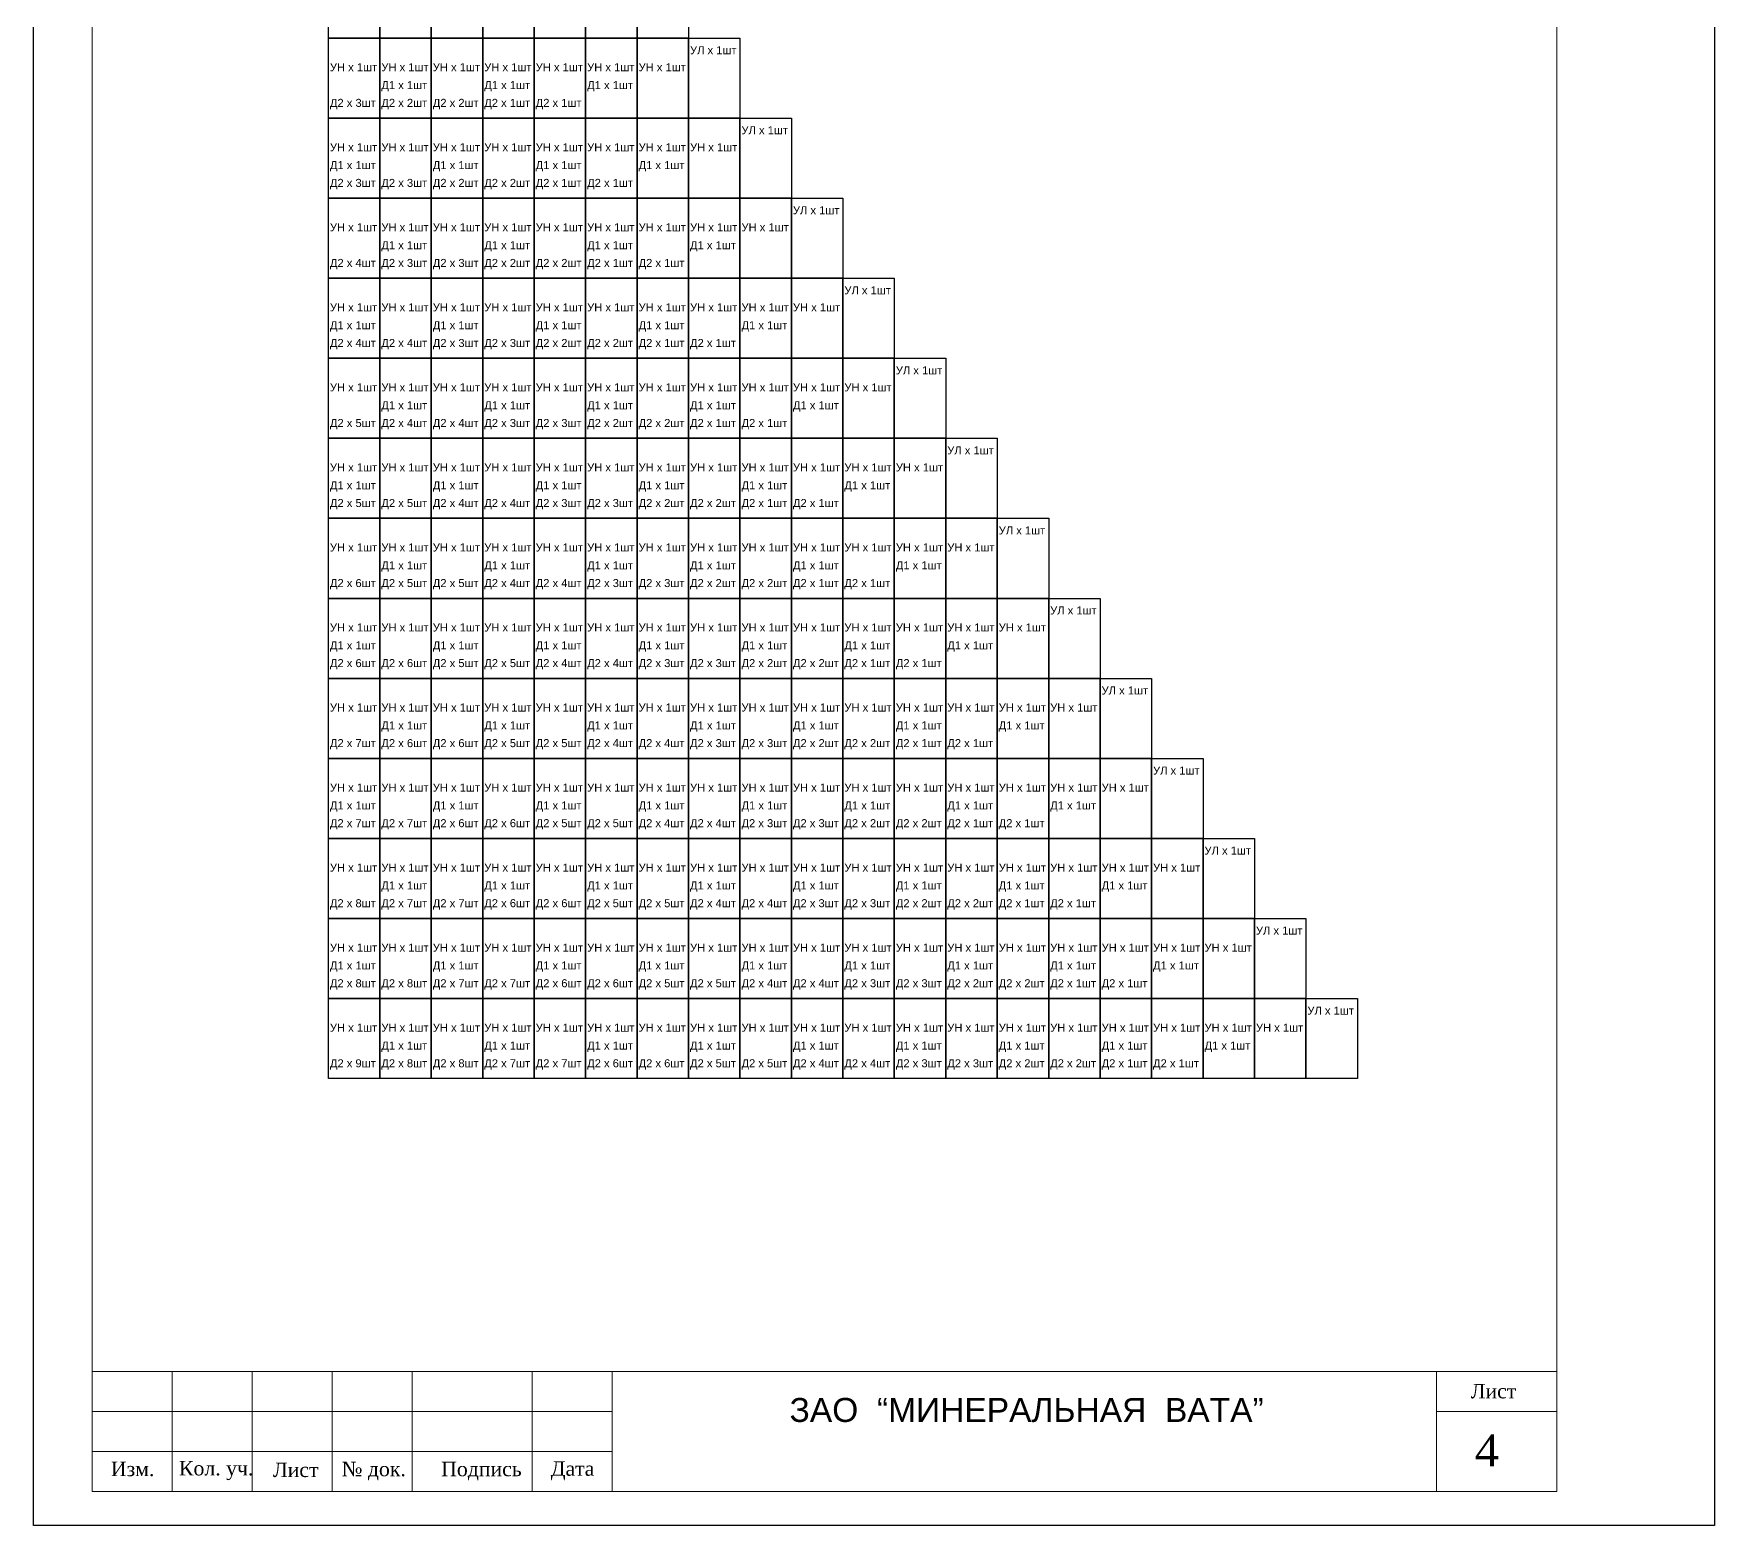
# Model space of a CAD drawing. Header units: inches. Extents: x 0 to 155541, y 1154 to 30754.
# Drawn here: x 78079 to 99079, y 1154 to 19793 of the extents above; entities that cross this region are included whole.
import ezdxf

# ---------------------------------------------------------------- set-up
doc = ezdxf.new("R2010")
doc.units = ezdxf.units.IN
doc.header["$MEASUREMENT"] = 0
doc.layers.add('Основные линии', color=7, linetype='Continuous', lineweight=30)
doc.layers.add('Штампы', color=7, linetype='Continuous', lineweight=15)
doc.styles.add('надписи', font='TIMES.TTF')
doc.styles.add('Штамп', font='ARIAL.TTF', dxfattribs={"height": 2.5})

msp = doc.modelspace()

# ---------------------------------------------------------------- linework, layer by layer
at = {"color": 0}
for p, q in [((78078.618, 1154.239), (78078.618, 30754.239)), ((99078.618, 30754.239), (99078.618, 1154.239)), ((99078.618, 1154.239), (78078.618, 1154.239)), ((99078.618, 1154.239), (78078.618, 1154.239))]:
    msp.add_line(p, q, dxfattribs=at)
for points in [[(81761.919, 20737.221), (82404.712, 20737.221), (82404.712, 19737.221), (81761.919, 19737.221)], [(82404.712, 20737.221), (83047.506, 20737.221), (83047.506, 19737.221), (82404.712, 19737.221)], [(83047.506, 20737.221), (83690.299, 20737.221), (83690.299, 19737.221), (83047.506, 19737.221)], [(83690.299, 20737.221), (84333.092, 20737.221), (84333.092, 19737.221), (83690.299, 19737.221)], [(84333.092, 20737.221), (84975.886, 20737.221), (84975.886, 19737.221), (84333.092, 19737.221)], [(84975.886, 20737.221), (85618.679, 20737.221), (85618.679, 19737.221), (84975.886, 19737.221)], [(85618.679, 20737.221), (86261.472, 20737.221), (86261.472, 19737.221), (85618.679, 19737.221)], [(81761.919, 19737.221), (82404.712, 19737.221), (82404.712, 18737.221), (81761.919, 18737.221)], [(82404.712, 19737.221), (83047.506, 19737.221), (83047.506, 18737.221), (82404.712, 18737.221)], [(83047.506, 19737.221), (83690.299, 19737.221), (83690.299, 18737.221), (83047.506, 18737.221)], [(83690.299, 19737.221), (84333.092, 19737.221), (84333.092, 18737.221), (83690.299, 18737.221)], [(84333.092, 19737.221), (84975.886, 19737.221), (84975.886, 18737.221), (84333.092, 18737.221)], [(84975.886, 19737.221), (85618.679, 19737.221), (85618.679, 18737.221), (84975.886, 18737.221)], [(85618.679, 19737.221), (86261.472, 19737.221), (86261.472, 18737.221), (85618.679, 18737.221)], [(86261.472, 19737.221), (86904.266, 19737.221), (86904.266, 18737.221), (86261.472, 18737.221)], [(81761.919, 18737.221), (82404.712, 18737.221), (82404.712, 17737.221), (81761.919, 17737.221)], [(82404.712, 18737.221), (83047.506, 18737.221), (83047.506, 17737.221), (82404.712, 17737.221)], [(83047.506, 18737.221), (83690.299, 18737.221), (83690.299, 17737.221), (83047.506, 17737.221)], [(83690.299, 18737.221), (84333.092, 18737.221), (84333.092, 17737.221), (83690.299, 17737.221)], [(84333.092, 18737.221), (84975.886, 18737.221), (84975.886, 17737.221), (84333.092, 17737.221)], [(84975.886, 18737.221), (85618.679, 18737.221), (85618.679, 17737.221), (84975.886, 17737.221)], [(85618.679, 18737.221), (86261.472, 18737.221), (86261.472, 17737.221), (85618.679, 17737.221)], [(86261.472, 18737.221), (86904.266, 18737.221), (86904.266, 17737.221), (86261.472, 17737.221)], [(86904.266, 18737.221), (87547.059, 18737.221), (87547.059, 17737.221), (86904.266, 17737.221)], [(81761.919, 17737.221), (82404.712, 17737.221), (82404.712, 16737.221), (81761.919, 16737.221)], [(82404.712, 17737.221), (83047.506, 17737.221), (83047.506, 16737.221), (82404.712, 16737.221)], [(83047.506, 17737.221), (83690.299, 17737.221), (83690.299, 16737.221), (83047.506, 16737.221)], [(83690.299, 17737.221), (84333.092, 17737.221), (84333.092, 16737.221), (83690.299, 16737.221)], [(84333.092, 17737.221), (84975.886, 17737.221), (84975.886, 16737.221), (84333.092, 16737.221)], [(84975.886, 17737.221), (85618.679, 17737.221), (85618.679, 16737.221), (84975.886, 16737.221)], [(85618.679, 17737.221), (86261.472, 17737.221), (86261.472, 16737.221), (85618.679, 16737.221)], [(86261.472, 17737.221), (86904.266, 17737.221), (86904.266, 16737.221), (86261.472, 16737.221)], [(86904.266, 17737.221), (87547.059, 17737.221), (87547.059, 16737.221), (86904.266, 16737.221)], [(87547.059, 17737.221), (88189.852, 17737.221), (88189.852, 16737.221), (87547.059, 16737.221)], [(81761.919, 16737.221), (82404.712, 16737.221), (82404.712, 15737.221), (81761.919, 15737.221)], [(82404.712, 16737.221), (83047.506, 16737.221), (83047.506, 15737.221), (82404.712, 15737.221)], [(83047.506, 16737.221), (83690.299, 16737.221), (83690.299, 15737.221), (83047.506, 15737.221)], [(83690.299, 16737.221), (84333.092, 16737.221), (84333.092, 15737.221), (83690.299, 15737.221)], [(84333.092, 16737.221), (84975.886, 16737.221), (84975.886, 15737.221), (84333.092, 15737.221)], [(84975.886, 16737.221), (85618.679, 16737.221), (85618.679, 15737.221), (84975.886, 15737.221)], [(85618.679, 16737.221), (86261.472, 16737.221), (86261.472, 15737.221), (85618.679, 15737.221)], [(86261.472, 16737.221), (86904.266, 16737.221), (86904.266, 15737.221), (86261.472, 15737.221)], [(86904.266, 16737.221), (87547.059, 16737.221), (87547.059, 15737.221), (86904.266, 15737.221)], [(87547.059, 16737.221), (88189.852, 16737.221), (88189.852, 15737.221), (87547.059, 15737.221)], [(88189.852, 16737.221), (88832.646, 16737.221), (88832.646, 15737.221), (88189.852, 15737.221)], [(81761.919, 15737.221), (82404.712, 15737.221), (82404.712, 14737.221), (81761.919, 14737.221)], [(82404.712, 15737.221), (83047.506, 15737.221), (83047.506, 14737.221), (82404.712, 14737.221)], [(83047.506, 15737.221), (83690.299, 15737.221), (83690.299, 14737.221), (83047.506, 14737.221)], [(83690.299, 15737.221), (84333.092, 15737.221), (84333.092, 14737.221), (83690.299, 14737.221)], [(84333.092, 15737.221), (84975.886, 15737.221), (84975.886, 14737.221), (84333.092, 14737.221)], [(84975.886, 15737.221), (85618.679, 15737.221), (85618.679, 14737.221), (84975.886, 14737.221)], [(85618.679, 15737.221), (86261.472, 15737.221), (86261.472, 14737.221), (85618.679, 14737.221)], [(86261.472, 15737.221), (86904.266, 15737.221), (86904.266, 14737.221), (86261.472, 14737.221)], [(86904.266, 15737.221), (87547.059, 15737.221), (87547.059, 14737.221), (86904.266, 14737.221)], [(87547.059, 15737.221), (88189.852, 15737.221), (88189.852, 14737.221), (87547.059, 14737.221)], [(88189.852, 15737.221), (88832.646, 15737.221), (88832.646, 14737.221), (88189.852, 14737.221)], [(88832.646, 15737.221), (89475.439, 15737.221), (89475.439, 14737.221), (88832.646, 14737.221)], [(81761.919, 14737.221), (82404.712, 14737.221), (82404.712, 13737.221), (81761.919, 13737.221)], [(82404.712, 14737.221), (83047.506, 14737.221), (83047.506, 13737.221), (82404.712, 13737.221)], [(83047.506, 14737.221), (83690.299, 14737.221), (83690.299, 13737.221), (83047.506, 13737.221)], [(83690.299, 14737.221), (84333.092, 14737.221), (84333.092, 13737.221), (83690.299, 13737.221)], [(84333.092, 14737.221), (84975.886, 14737.221), (84975.886, 13737.221), (84333.092, 13737.221)], [(84975.886, 14737.221), (85618.679, 14737.221), (85618.679, 13737.221), (84975.886, 13737.221)], [(85618.679, 14737.221), (86261.472, 14737.221), (86261.472, 13737.221), (85618.679, 13737.221)], [(86261.472, 14737.221), (86904.266, 14737.221), (86904.266, 13737.221), (86261.472, 13737.221)], [(86904.266, 14737.221), (87547.059, 14737.221), (87547.059, 13737.221), (86904.266, 13737.221)], [(87547.059, 14737.221), (88189.852, 14737.221), (88189.852, 13737.221), (87547.059, 13737.221)], [(88189.852, 14737.221), (88832.646, 14737.221), (88832.646, 13737.221), (88189.852, 13737.221)], [(88832.646, 14737.221), (89475.439, 14737.221), (89475.439, 13737.221), (88832.646, 13737.221)], [(89475.439, 14737.221), (90118.232, 14737.221), (90118.232, 13737.221), (89475.439, 13737.221)], [(81761.919, 13737.221), (82404.712, 13737.221), (82404.712, 12737.221), (81761.919, 12737.221)], [(82404.712, 13737.221), (83047.506, 13737.221), (83047.506, 12737.221), (82404.712, 12737.221)], [(83047.506, 13737.221), (83690.299, 13737.221), (83690.299, 12737.221), (83047.506, 12737.221)], [(83690.299, 13737.221), (84333.092, 13737.221), (84333.092, 12737.221), (83690.299, 12737.221)], [(84333.092, 13737.221), (84975.886, 13737.221), (84975.886, 12737.221), (84333.092, 12737.221)], [(84975.886, 13737.221), (85618.679, 13737.221), (85618.679, 12737.221), (84975.886, 12737.221)], [(85618.679, 13737.221), (86261.472, 13737.221), (86261.472, 12737.221), (85618.679, 12737.221)], [(86261.472, 13737.221), (86904.266, 13737.221), (86904.266, 12737.221), (86261.472, 12737.221)], [(86904.266, 13737.221), (87547.059, 13737.221), (87547.059, 12737.221), (86904.266, 12737.221)], [(87547.059, 13737.221), (88189.852, 13737.221), (88189.852, 12737.221), (87547.059, 12737.221)], [(88189.852, 13737.221), (88832.646, 13737.221), (88832.646, 12737.221), (88189.852, 12737.221)], [(88832.646, 13737.221), (89475.439, 13737.221), (89475.439, 12737.221), (88832.646, 12737.221)], [(89475.439, 13737.221), (90118.232, 13737.221), (90118.232, 12737.221), (89475.439, 12737.221)], [(90118.232, 13737.221), (90761.026, 13737.221), (90761.026, 12737.221), (90118.232, 12737.221)], [(81761.919, 12737.221), (82404.712, 12737.221), (82404.712, 11737.221), (81761.919, 11737.221)], [(82404.712, 12737.221), (83047.506, 12737.221), (83047.506, 11737.221), (82404.712, 11737.221)], [(83047.506, 12737.221), (83690.299, 12737.221), (83690.299, 11737.221), (83047.506, 11737.221)], [(83690.299, 12737.221), (84333.092, 12737.221), (84333.092, 11737.221), (83690.299, 11737.221)], [(84333.092, 12737.221), (84975.886, 12737.221), (84975.886, 11737.221), (84333.092, 11737.221)], [(84975.886, 12737.221), (85618.679, 12737.221), (85618.679, 11737.221), (84975.886, 11737.221)], [(85618.679, 12737.221), (86261.472, 12737.221), (86261.472, 11737.221), (85618.679, 11737.221)], [(86261.472, 12737.221), (86904.266, 12737.221), (86904.266, 11737.221), (86261.472, 11737.221)], [(86904.266, 12737.221), (87547.059, 12737.221), (87547.059, 11737.221), (86904.266, 11737.221)], [(87547.059, 12737.221), (88189.852, 12737.221), (88189.852, 11737.221), (87547.059, 11737.221)], [(88189.852, 12737.221), (88832.646, 12737.221), (88832.646, 11737.221), (88189.852, 11737.221)], [(88832.646, 12737.221), (89475.439, 12737.221), (89475.439, 11737.221), (88832.646, 11737.221)], [(89475.439, 12737.221), (90118.232, 12737.221), (90118.232, 11737.221), (89475.439, 11737.221)], [(90118.232, 12737.221), (90761.026, 12737.221), (90761.026, 11737.221), (90118.232, 11737.221)], [(90761.026, 12737.221), (91403.819, 12737.221), (91403.819, 11737.221), (90761.026, 11737.221)], [(81761.919, 11737.221), (82404.712, 11737.221), (82404.712, 10737.221), (81761.919, 10737.221)], [(82404.712, 11737.221), (83047.506, 11737.221), (83047.506, 10737.221), (82404.712, 10737.221)], [(83047.506, 11737.221), (83690.299, 11737.221), (83690.299, 10737.221), (83047.506, 10737.221)], [(83690.299, 11737.221), (84333.092, 11737.221), (84333.092, 10737.221), (83690.299, 10737.221)], [(84333.092, 11737.221), (84975.886, 11737.221), (84975.886, 10737.221), (84333.092, 10737.221)], [(84975.886, 11737.221), (85618.679, 11737.221), (85618.679, 10737.221), (84975.886, 10737.221)], [(85618.679, 11737.221), (86261.472, 11737.221), (86261.472, 10737.221), (85618.679, 10737.221)], [(86261.472, 11737.221), (86904.266, 11737.221), (86904.266, 10737.221), (86261.472, 10737.221)], [(86904.266, 11737.221), (87547.059, 11737.221), (87547.059, 10737.221), (86904.266, 10737.221)], [(87547.059, 11737.221), (88189.852, 11737.221), (88189.852, 10737.221), (87547.059, 10737.221)], [(88189.852, 11737.221), (88832.646, 11737.221), (88832.646, 10737.221), (88189.852, 10737.221)], [(88832.646, 11737.221), (89475.439, 11737.221), (89475.439, 10737.221), (88832.646, 10737.221)], [(89475.439, 11737.221), (90118.232, 11737.221), (90118.232, 10737.221), (89475.439, 10737.221)], [(90118.232, 11737.221), (90761.026, 11737.221), (90761.026, 10737.221), (90118.232, 10737.221)], [(90761.026, 11737.221), (91403.819, 11737.221), (91403.819, 10737.221), (90761.026, 10737.221)], [(91403.819, 11737.221), (92046.612, 11737.221), (92046.612, 10737.221), (91403.819, 10737.221)], [(81761.919, 10737.221), (82404.712, 10737.221), (82404.712, 9737.221), (81761.919, 9737.221)], [(82404.712, 10737.221), (83047.506, 10737.221), (83047.506, 9737.221), (82404.712, 9737.221)], [(83047.506, 10737.221), (83690.299, 10737.221), (83690.299, 9737.221), (83047.506, 9737.221)], [(83690.299, 10737.221), (84333.092, 10737.221), (84333.092, 9737.221), (83690.299, 9737.221)], [(84333.092, 10737.221), (84975.886, 10737.221), (84975.886, 9737.221), (84333.092, 9737.221)], [(84975.886, 10737.221), (85618.679, 10737.221), (85618.679, 9737.221), (84975.886, 9737.221)], [(85618.679, 10737.221), (86261.472, 10737.221), (86261.472, 9737.221), (85618.679, 9737.221)], [(86261.472, 10737.221), (86904.266, 10737.221), (86904.266, 9737.221), (86261.472, 9737.221)], [(86904.266, 10737.221), (87547.059, 10737.221), (87547.059, 9737.221), (86904.266, 9737.221)], [(87547.059, 10737.221), (88189.852, 10737.221), (88189.852, 9737.221), (87547.059, 9737.221)], [(88189.852, 10737.221), (88832.646, 10737.221), (88832.646, 9737.221), (88189.852, 9737.221)], [(88832.646, 10737.221), (89475.439, 10737.221), (89475.439, 9737.221), (88832.646, 9737.221)], [(89475.439, 10737.221), (90118.232, 10737.221), (90118.232, 9737.221), (89475.439, 9737.221)], [(90118.232, 10737.221), (90761.026, 10737.221), (90761.026, 9737.221), (90118.232, 9737.221)], [(90761.026, 10737.221), (91403.819, 10737.221), (91403.819, 9737.221), (90761.026, 9737.221)], [(91403.819, 10737.221), (92046.612, 10737.221), (92046.612, 9737.221), (91403.819, 9737.221)], [(92046.612, 10737.221), (92689.406, 10737.221), (92689.406, 9737.221), (92046.612, 9737.221)], [(81761.919, 9737.221), (82404.712, 9737.221), (82404.712, 8737.221), (81761.919, 8737.221)], [(82404.712, 9737.221), (83047.506, 9737.221), (83047.506, 8737.221), (82404.712, 8737.221)], [(83047.506, 9737.221), (83690.299, 9737.221), (83690.299, 8737.221), (83047.506, 8737.221)], [(83690.299, 9737.221), (84333.092, 9737.221), (84333.092, 8737.221), (83690.299, 8737.221)], [(84333.092, 9737.221), (84975.886, 9737.221), (84975.886, 8737.221), (84333.092, 8737.221)], [(84975.886, 9737.221), (85618.679, 9737.221), (85618.679, 8737.221), (84975.886, 8737.221)], [(85618.679, 9737.221), (86261.472, 9737.221), (86261.472, 8737.221), (85618.679, 8737.221)], [(86261.472, 9737.221), (86904.266, 9737.221), (86904.266, 8737.221), (86261.472, 8737.221)], [(86904.266, 9737.221), (87547.059, 9737.221), (87547.059, 8737.221), (86904.266, 8737.221)], [(87547.059, 9737.221), (88189.852, 9737.221), (88189.852, 8737.221), (87547.059, 8737.221)], [(88189.852, 9737.221), (88832.646, 9737.221), (88832.646, 8737.221), (88189.852, 8737.221)], [(88832.646, 9737.221), (89475.439, 9737.221), (89475.439, 8737.221), (88832.646, 8737.221)], [(89475.439, 9737.221), (90118.232, 9737.221), (90118.232, 8737.221), (89475.439, 8737.221)], [(90118.232, 9737.221), (90761.026, 9737.221), (90761.026, 8737.221), (90118.232, 8737.221)], [(90761.026, 9737.221), (91403.819, 9737.221), (91403.819, 8737.221), (90761.026, 8737.221)], [(91403.819, 9737.221), (92046.612, 9737.221), (92046.612, 8737.221), (91403.819, 8737.221)], [(92046.612, 9737.221), (92689.406, 9737.221), (92689.406, 8737.221), (92046.612, 8737.221)], [(92689.406, 9737.221), (93332.199, 9737.221), (93332.199, 8737.221), (92689.406, 8737.221)], [(81761.919, 8737.221), (82404.712, 8737.221), (82404.712, 7737.221), (81761.919, 7737.221)], [(82404.712, 8737.221), (83047.506, 8737.221), (83047.506, 7737.221), (82404.712, 7737.221)], [(83047.506, 8737.221), (83690.299, 8737.221), (83690.299, 7737.221), (83047.506, 7737.221)], [(83690.299, 8737.221), (84333.092, 8737.221), (84333.092, 7737.221), (83690.299, 7737.221)], [(84333.092, 8737.221), (84975.886, 8737.221), (84975.886, 7737.221), (84333.092, 7737.221)], [(84975.886, 8737.221), (85618.679, 8737.221), (85618.679, 7737.221), (84975.886, 7737.221)], [(85618.679, 8737.221), (86261.472, 8737.221), (86261.472, 7737.221), (85618.679, 7737.221)], [(86261.472, 8737.221), (86904.266, 8737.221), (86904.266, 7737.221), (86261.472, 7737.221)], [(86904.266, 8737.221), (87547.059, 8737.221), (87547.059, 7737.221), (86904.266, 7737.221)], [(87547.059, 8737.221), (88189.852, 8737.221), (88189.852, 7737.221), (87547.059, 7737.221)], [(88189.852, 8737.221), (88832.646, 8737.221), (88832.646, 7737.221), (88189.852, 7737.221)], [(88832.646, 8737.221), (89475.439, 8737.221), (89475.439, 7737.221), (88832.646, 7737.221)], [(89475.439, 8737.221), (90118.232, 8737.221), (90118.232, 7737.221), (89475.439, 7737.221)], [(90118.232, 8737.221), (90761.026, 8737.221), (90761.026, 7737.221), (90118.232, 7737.221)], [(90761.026, 8737.221), (91403.819, 8737.221), (91403.819, 7737.221), (90761.026, 7737.221)], [(91403.819, 8737.221), (92046.612, 8737.221), (92046.612, 7737.221), (91403.819, 7737.221)], [(92046.612, 8737.221), (92689.406, 8737.221), (92689.406, 7737.221), (92046.612, 7737.221)], [(92689.406, 8737.221), (93332.199, 8737.221), (93332.199, 7737.221), (92689.406, 7737.221)], [(93332.199, 8737.221), (93974.992, 8737.221), (93974.992, 7737.221), (93332.199, 7737.221)], [(81761.919, 7737.221), (82404.712, 7737.221), (82404.712, 6737.221), (81761.919, 6737.221)], [(82404.712, 7737.221), (83047.506, 7737.221), (83047.506, 6737.221), (82404.712, 6737.221)], [(83047.506, 7737.221), (83690.299, 7737.221), (83690.299, 6737.221), (83047.506, 6737.221)], [(83690.299, 7737.221), (84333.092, 7737.221), (84333.092, 6737.221), (83690.299, 6737.221)], [(84333.092, 7737.221), (84975.886, 7737.221), (84975.886, 6737.221), (84333.092, 6737.221)], [(84975.886, 7737.221), (85618.679, 7737.221), (85618.679, 6737.221), (84975.886, 6737.221)], [(85618.679, 7737.221), (86261.472, 7737.221), (86261.472, 6737.221), (85618.679, 6737.221)], [(86261.472, 7737.221), (86904.266, 7737.221), (86904.266, 6737.221), (86261.472, 6737.221)], [(86904.266, 7737.221), (87547.059, 7737.221), (87547.059, 6737.221), (86904.266, 6737.221)], [(87547.059, 7737.221), (88189.852, 7737.221), (88189.852, 6737.221), (87547.059, 6737.221)], [(88189.852, 7737.221), (88832.646, 7737.221), (88832.646, 6737.221), (88189.852, 6737.221)], [(88832.646, 7737.221), (89475.439, 7737.221), (89475.439, 6737.221), (88832.646, 6737.221)], [(89475.439, 7737.221), (90118.232, 7737.221), (90118.232, 6737.221), (89475.439, 6737.221)], [(90118.232, 7737.221), (90761.026, 7737.221), (90761.026, 6737.221), (90118.232, 6737.221)], [(90761.026, 7737.221), (91403.819, 7737.221), (91403.819, 6737.221), (90761.026, 6737.221)], [(91403.819, 7737.221), (92046.612, 7737.221), (92046.612, 6737.221), (91403.819, 6737.221)], [(92046.612, 7737.221), (92689.406, 7737.221), (92689.406, 6737.221), (92046.612, 6737.221)], [(92689.406, 7737.221), (93332.199, 7737.221), (93332.199, 6737.221), (92689.406, 6737.221)], [(93332.199, 7737.221), (93974.992, 7737.221), (93974.992, 6737.221), (93332.199, 6737.221)], [(93974.992, 7737.221), (94617.785, 7737.221), (94617.785, 6737.221), (93974.992, 6737.221)]]:
    msp.add_lwpolyline(points, close=True)
at = {"layer": 'Штампы', "color": 0}
for p, q in [((78808.391, 1577.609), (78808.391, 29777.609)), ((97108.391, 29777.609), (97108.391, 1577.609)), ((97108.391, 3077.609), (78808.391, 3077.609)), ((79808.391, 3077.609), (79808.391, 1577.609)), ((80808.391, 3077.609), (80808.391, 1577.609)), ((81808.391, 3077.609), (81808.391, 1577.609)), ((82808.391, 3077.609), (82808.391, 1577.609)), ((84308.391, 3077.609), (84308.391, 1577.609)), ((85308.391, 3077.609), (85308.391, 1577.609)), ((95608.391, 3077.609), (95608.391, 1577.609)), ((85308.391, 2577.609), (78808.391, 2577.609)), ((97108.391, 2577.609), (95608.391, 2577.609)), ((85308.391, 2077.609), (78808.391, 2077.609)), ((97108.391, 1577.609), (78808.391, 1577.609))]:
    msp.add_line(p, q, dxfattribs=at)

# ---------------------------------------------------------------- texts
at = {"style": 'Штамп'}
for s, p in [('УЛ х 1шт', (86279.742, 19536.075)), ('УН х 1шт', (81780.189, 19323.271)), ('УН х 1шт', (82422.982, 19323.271)), ('УН х 1шт', (83065.775, 19323.271)), ('УН х 1шт', (83708.569, 19323.271)), ('УН х 1шт', (84351.362, 19323.271)), ('УН х 1шт', (84994.155, 19323.271)), ('УН х 1шт', (85636.949, 19323.271)), ('Д1 х 1шт', (82422.982, 19099.737)), ('Д1 х 1шт', (83708.569, 19099.737)), ('Д1 х 1шт', (84994.155, 19099.737)), ('Д2 х 3шт', (81780.189, 18877.991)), ('Д2 х 2шт', (82422.982, 18877.991)), ('Д2 х 2шт', (83065.775, 18877.991)), ('Д2 х 1шт', (83708.569, 18877.991)), ('Д2 х 1шт', (84351.362, 18877.991)), ('УЛ х 1шт', (86922.535, 18536.075)), ('УН х 1шт', (81780.189, 18323.271)), ('УН х 1шт', (82422.982, 18323.271)), ('УН х 1шт', (83065.775, 18323.271)), ('УН х 1шт', (83708.569, 18323.271)), ('УН х 1шт', (84351.362, 18323.271)), ('УН х 1шт', (84994.155, 18323.271)), ('УН х 1шт', (85636.949, 18323.271)), ('УН х 1шт', (86279.742, 18323.271)), ('Д1 х 1шт', (81780.189, 18099.737)), ('Д1 х 1шт', (83065.775, 18099.737)), ('Д1 х 1шт', (84351.362, 18099.737)), ('Д1 х 1шт', (85636.949, 18099.737)), ('Д2 х 3шт', (81780.189, 17877.991)), ('Д2 х 3шт', (82422.982, 17877.991)), ('Д2 х 2шт', (83065.775, 17877.991)), ('Д2 х 2шт', (83708.569, 17877.991)), ('Д2 х 1шт', (84351.362, 17877.991)), ('Д2 х 1шт', (84994.155, 17877.991)), ('УЛ х 1шт', (87565.329, 17536.075)), ('УН х 1шт', (81780.189, 17323.271)), ('УН х 1шт', (82422.982, 17323.271)), ('УН х 1шт', (83065.775, 17323.271)), ('УН х 1шт', (83708.569, 17323.271)), ('УН х 1шт', (84351.362, 17323.271)), ('УН х 1шт', (84994.155, 17323.271)), ('УН х 1шт', (85636.949, 17323.271)), ('УН х 1шт', (86279.742, 17323.271)), ('УН х 1шт', (86922.535, 17323.271)), ('Д1 х 1шт', (82422.982, 17099.737)), ('Д1 х 1шт', (83708.569, 17099.737)), ('Д1 х 1шт', (84994.155, 17099.737)), ('Д1 х 1шт', (86279.742, 17099.737)), ('Д2 х 4шт', (81780.189, 16877.991)), ('Д2 х 3шт', (82422.982, 16877.991)), ('Д2 х 3шт', (83065.775, 16877.991)), ('Д2 х 2шт', (83708.569, 16877.991)), ('Д2 х 2шт', (84351.362, 16877.991)), ('Д2 х 1шт', (84994.155, 16877.991)), ('Д2 х 1шт', (85636.949, 16877.991)), ('УЛ х 1шт', (88208.122, 16536.075)), ('УН х 1шт', (81780.189, 16323.271)), ('УН х 1шт', (82422.982, 16323.271)), ('УН х 1шт', (83065.775, 16323.271)), ('УН х 1шт', (83708.569, 16323.271)), ('УН х 1шт', (84351.362, 16323.271)), ('УН х 1шт', (84994.155, 16323.271)), ('УН х 1шт', (85636.949, 16323.271)), ('УН х 1шт', (86279.742, 16323.271)), ('УН х 1шт', (86922.535, 16323.271)), ('УН х 1шт', (87565.329, 16323.271)), ('Д1 х 1шт', (81780.189, 16099.737)), ('Д1 х 1шт', (83065.775, 16099.737)), ('Д1 х 1шт', (84351.362, 16099.737)), ('Д1 х 1шт', (85636.949, 16099.737)), ('Д1 х 1шт', (86922.535, 16099.737)), ('Д2 х 4шт', (81780.189, 15877.991)), ('Д2 х 4шт', (82422.982, 15877.991)), ('Д2 х 3шт', (83065.775, 15877.991)), ('Д2 х 3шт', (83708.569, 15877.991)), ('Д2 х 2шт', (84351.362, 15877.991)), ('Д2 х 2шт', (84994.155, 15877.991)), ('Д2 х 1шт', (85636.949, 15877.991)), ('Д2 х 1шт', (86279.742, 15877.991)), ('УЛ х 1шт', (88850.915, 15536.075)), ('УН х 1шт', (81780.189, 15323.271)), ('УН х 1шт', (82422.982, 15323.271)), ('УН х 1шт', (83065.775, 15323.271)), ('УН х 1шт', (83708.569, 15323.271)), ('УН х 1шт', (84351.362, 15323.271)), ('УН х 1шт', (84994.155, 15323.271)), ('УН х 1шт', (85636.949, 15323.271)), ('УН х 1шт', (86279.742, 15323.271)), ('УН х 1шт', (86922.535, 15323.271)), ('УН х 1шт', (87565.329, 15323.271)), ('УН х 1шт', (88208.122, 15323.271)), ('Д1 х 1шт', (82422.982, 15099.737)), ('Д1 х 1шт', (83708.569, 15099.737)), ('Д1 х 1шт', (84994.155, 15099.737)), ('Д1 х 1шт', (86279.742, 15099.737)), ('Д1 х 1шт', (87565.329, 15099.737)), ('Д2 х 5шт', (81780.189, 14877.991)), ('Д2 х 4шт', (82422.982, 14877.991)), ('Д2 х 4шт', (83065.775, 14877.991)), ('Д2 х 3шт', (83708.569, 14877.991)), ('Д2 х 3шт', (84351.362, 14877.991)), ('Д2 х 2шт', (84994.155, 14877.991)), ('Д2 х 2шт', (85636.949, 14877.991)), ('Д2 х 1шт', (86279.742, 14877.991)), ('Д2 х 1шт', (86922.535, 14877.991)), ('УЛ х 1шт', (89493.708, 14536.075)), ('УН х 1шт', (81780.189, 14323.271)), ('УН х 1шт', (82422.982, 14323.271)), ('УН х 1шт', (83065.775, 14323.271)), ('УН х 1шт', (83708.569, 14323.271)), ('УН х 1шт', (84351.362, 14323.271)), ('УН х 1шт', (84994.155, 14323.271)), ('УН х 1шт', (85636.949, 14323.271)), ('УН х 1шт', (86279.742, 14323.271)), ('УН х 1шт', (86922.535, 14323.271)), ('УН х 1шт', (87565.329, 14323.271)), ('УН х 1шт', (88208.122, 14323.271)), ('УН х 1шт', (88850.915, 14323.271)), ('Д1 х 1шт', (81780.189, 14099.737)), ('Д1 х 1шт', (83065.775, 14099.737)), ('Д1 х 1шт', (84351.362, 14099.737)), ('Д1 х 1шт', (85636.949, 14099.737)), ('Д1 х 1шт', (86922.535, 14099.737)), ('Д1 х 1шт', (88208.122, 14099.737)), ('Д2 х 5шт', (81780.189, 13877.991)), ('Д2 х 5шт', (82422.982, 13877.991)), ('Д2 х 4шт', (83065.775, 13877.991)), ('Д2 х 4шт', (83708.569, 13877.991)), ('Д2 х 3шт', (84351.362, 13877.991)), ('Д2 х 3шт', (84994.155, 13877.991)), ('Д2 х 2шт', (85636.949, 13877.991)), ('Д2 х 2шт', (86279.742, 13877.991)), ('Д2 х 1шт', (86922.535, 13877.991)), ('Д2 х 1шт', (87565.329, 13877.991)), ('УЛ х 1шт', (90136.502, 13536.075)), ('УН х 1шт', (81780.189, 13323.271)), ('УН х 1шт', (82422.982, 13323.271)), ('УН х 1шт', (83065.775, 13323.271)), ('УН х 1шт', (83708.569, 13323.271)), ('УН х 1шт', (84351.362, 13323.271)), ('УН х 1шт', (84994.155, 13323.271)), ('УН х 1шт', (85636.949, 13323.271)), ('УН х 1шт', (86279.742, 13323.271)), ('УН х 1шт', (86922.535, 13323.271)), ('УН х 1шт', (87565.329, 13323.271)), ('УН х 1шт', (88208.122, 13323.271)), ('УН х 1шт', (88850.915, 13323.271)), ('УН х 1шт', (89493.708, 13323.271)), ('Д1 х 1шт', (82422.982, 13099.737)), ('Д1 х 1шт', (83708.569, 13099.737)), ('Д1 х 1шт', (84994.155, 13099.737)), ('Д1 х 1шт', (86279.742, 13099.737)), ('Д1 х 1шт', (87565.329, 13099.737)), ('Д1 х 1шт', (88850.915, 13099.737)), ('Д2 х 6шт', (81780.189, 12877.991)), ('Д2 х 5шт', (82422.982, 12877.991)), ('Д2 х 5шт', (83065.775, 12877.991)), ('Д2 х 4шт', (83708.569, 12877.991)), ('Д2 х 4шт', (84351.362, 12877.991)), ('Д2 х 3шт', (84994.155, 12877.991)), ('Д2 х 3шт', (85636.949, 12877.991)), ('Д2 х 2шт', (86279.742, 12877.991)), ('Д2 х 2шт', (86922.535, 12877.991)), ('Д2 х 1шт', (87565.329, 12877.991)), ('Д2 х 1шт', (88208.122, 12877.991)), ('УЛ х 1шт', (90779.295, 12536.075)), ('УН х 1шт', (81780.189, 12323.271)), ('УН х 1шт', (82422.982, 12323.271)), ('УН х 1шт', (83065.775, 12323.271)), ('УН х 1шт', (83708.569, 12323.271)), ('УН х 1шт', (84351.362, 12323.271)), ('УН х 1шт', (84994.155, 12323.271)), ('УН х 1шт', (85636.949, 12323.271)), ('УН х 1шт', (86279.742, 12323.271)), ('УН х 1шт', (86922.535, 12323.271)), ('УН х 1шт', (87565.329, 12323.271)), ('УН х 1шт', (88208.122, 12323.271)), ('УН х 1шт', (88850.915, 12323.271)), ('УН х 1шт', (89493.708, 12323.271)), ('УН х 1шт', (90136.502, 12323.271)), ('Д1 х 1шт', (81780.189, 12099.737)), ('Д1 х 1шт', (83065.775, 12099.737)), ('Д1 х 1шт', (84351.362, 12099.737)), ('Д1 х 1шт', (85636.949, 12099.737)), ('Д1 х 1шт', (86922.535, 12099.737)), ('Д1 х 1шт', (88208.122, 12099.737)), ('Д1 х 1шт', (89493.708, 12099.737)), ('Д2 х 6шт', (81780.189, 11877.991)), ('Д2 х 6шт', (82422.982, 11877.991)), ('Д2 х 5шт', (83065.775, 11877.991)), ('Д2 х 5шт', (83708.569, 11877.991)), ('Д2 х 4шт', (84351.362, 11877.991)), ('Д2 х 4шт', (84994.155, 11877.991)), ('Д2 х 3шт', (85636.949, 11877.991)), ('Д2 х 3шт', (86279.742, 11877.991)), ('Д2 х 2шт', (86922.535, 11877.991)), ('Д2 х 2шт', (87565.329, 11877.991)), ('Д2 х 1шт', (88208.122, 11877.991)), ('Д2 х 1шт', (88850.915, 11877.991)), ('УЛ х 1шт', (91422.088, 11536.075)), ('УН х 1шт', (81780.189, 11323.271)), ('УН х 1шт', (82422.982, 11323.271)), ('УН х 1шт', (83065.775, 11323.271)), ('УН х 1шт', (83708.569, 11323.271)), ('УН х 1шт', (84351.362, 11323.271)), ('УН х 1шт', (84994.155, 11323.271)), ('УН х 1шт', (85636.949, 11323.271)), ('УН х 1шт', (86279.742, 11323.271)), ('УН х 1шт', (86922.535, 11323.271)), ('УН х 1шт', (87565.329, 11323.271)), ('УН х 1шт', (88208.122, 11323.271)), ('УН х 1шт', (88850.915, 11323.271)), ('УН х 1шт', (89493.708, 11323.271)), ('УН х 1шт', (90136.502, 11323.271)), ('УН х 1шт', (90779.295, 11323.271)), ('Д1 х 1шт', (82422.982, 11099.737)), ('Д1 х 1шт', (83708.569, 11099.737)), ('Д1 х 1шт', (84994.155, 11099.737)), ('Д1 х 1шт', (86279.742, 11099.737)), ('Д1 х 1шт', (87565.329, 11099.737)), ('Д1 х 1шт', (88850.915, 11099.737)), ('Д1 х 1шт', (90136.502, 11099.737)), ('Д2 х 7шт', (81780.189, 10877.991)), ('Д2 х 6шт', (82422.982, 10877.991)), ('Д2 х 6шт', (83065.775, 10877.991)), ('Д2 х 5шт', (83708.569, 10877.991)), ('Д2 х 5шт', (84351.362, 10877.991)), ('Д2 х 4шт', (84994.155, 10877.991)), ('Д2 х 4шт', (85636.949, 10877.991)), ('Д2 х 3шт', (86279.742, 10877.991)), ('Д2 х 3шт', (86922.535, 10877.991)), ('Д2 х 2шт', (87565.329, 10877.991)), ('Д2 х 2шт', (88208.122, 10877.991)), ('Д2 х 1шт', (88850.915, 10877.991)), ('Д2 х 1шт', (89493.708, 10877.991)), ('УЛ х 1шт', (92064.882, 10536.075)), ('УН х 1шт', (81780.189, 10323.271)), ('УН х 1шт', (82422.982, 10323.271)), ('УН х 1шт', (83065.775, 10323.271)), ('УН х 1шт', (83708.569, 10323.271)), ('УН х 1шт', (84351.362, 10323.271)), ('УН х 1шт', (84994.155, 10323.271)), ('УН х 1шт', (85636.949, 10323.271)), ('УН х 1шт', (86279.742, 10323.271)), ('УН х 1шт', (86922.535, 10323.271)), ('УН х 1шт', (87565.329, 10323.271)), ('УН х 1шт', (88208.122, 10323.271)), ('УН х 1шт', (88850.915, 10323.271)), ('УН х 1шт', (89493.708, 10323.271)), ('УН х 1шт', (90136.502, 10323.271)), ('УН х 1шт', (90779.295, 10323.271)), ('УН х 1шт', (91422.088, 10323.271)), ('Д1 х 1шт', (81780.189, 10099.737)), ('Д1 х 1шт', (83065.775, 10099.737)), ('Д1 х 1шт', (84351.362, 10099.737)), ('Д1 х 1шт', (85636.949, 10099.737)), ('Д1 х 1шт', (86922.535, 10099.737)), ('Д1 х 1шт', (88208.122, 10099.737)), ('Д1 х 1шт', (89493.708, 10099.737)), ('Д1 х 1шт', (90779.295, 10099.737)), ('Д2 х 7шт', (81780.189, 9877.991)), ('Д2 х 7шт', (82422.982, 9877.991)), ('Д2 х 6шт', (83065.775, 9877.991)), ('Д2 х 6шт', (83708.569, 9877.991)), ('Д2 х 5шт', (84351.362, 9877.991)), ('Д2 х 5шт', (84994.155, 9877.991)), ('Д2 х 4шт', (85636.949, 9877.991)), ('Д2 х 4шт', (86279.742, 9877.991)), ('Д2 х 3шт', (86922.535, 9877.991)), ('Д2 х 3шт', (87565.329, 9877.991)), ('Д2 х 2шт', (88208.122, 9877.991)), ('Д2 х 2шт', (88850.915, 9877.991)), ('Д2 х 1шт', (89493.708, 9877.991)), ('Д2 х 1шт', (90136.502, 9877.991)), ('УЛ х 1шт', (92707.675, 9536.075)), ('УН х 1шт', (81780.189, 9323.271)), ('УН х 1шт', (82422.982, 9323.271)), ('УН х 1шт', (83065.775, 9323.271)), ('УН х 1шт', (83708.569, 9323.271)), ('УН х 1шт', (84351.362, 9323.271)), ('УН х 1шт', (84994.155, 9323.271)), ('УН х 1шт', (85636.949, 9323.271)), ('УН х 1шт', (86279.742, 9323.271)), ('УН х 1шт', (86922.535, 9323.271)), ('УН х 1шт', (87565.329, 9323.271)), ('УН х 1шт', (88208.122, 9323.271)), ('УН х 1шт', (88850.915, 9323.271)), ('УН х 1шт', (89493.708, 9323.271)), ('УН х 1шт', (90136.502, 9323.271)), ('УН х 1шт', (90779.295, 9323.271)), ('УН х 1шт', (91422.088, 9323.271)), ('УН х 1шт', (92064.882, 9323.271)), ('Д1 х 1шт', (82422.982, 9099.737)), ('Д1 х 1шт', (83708.569, 9099.737)), ('Д1 х 1шт', (84994.155, 9099.737)), ('Д1 х 1шт', (86279.742, 9099.737)), ('Д1 х 1шт', (87565.329, 9099.737)), ('Д1 х 1шт', (88850.915, 9099.737)), ('Д1 х 1шт', (90136.502, 9099.737)), ('Д1 х 1шт', (91422.088, 9099.737)), ('Д2 х 8шт', (81780.189, 8877.991)), ('Д2 х 7шт', (82422.982, 8877.991)), ('Д2 х 7шт', (83065.775, 8877.991)), ('Д2 х 6шт', (83708.569, 8877.991)), ('Д2 х 6шт', (84351.362, 8877.991)), ('Д2 х 5шт', (84994.155, 8877.991)), ('Д2 х 5шт', (85636.949, 8877.991)), ('Д2 х 4шт', (86279.742, 8877.991)), ('Д2 х 4шт', (86922.535, 8877.991)), ('Д2 х 3шт', (87565.329, 8877.991)), ('Д2 х 3шт', (88208.122, 8877.991)), ('Д2 х 2шт', (88850.915, 8877.991)), ('Д2 х 2шт', (89493.708, 8877.991)), ('Д2 х 1шт', (90136.502, 8877.991)), ('Д2 х 1шт', (90779.295, 8877.991)), ('УЛ х 1шт', (93350.468, 8536.075)), ('УН х 1шт', (81780.189, 8323.271)), ('УН х 1шт', (82422.982, 8323.271)), ('УН х 1шт', (83065.775, 8323.271)), ('УН х 1шт', (83708.569, 8323.271)), ('УН х 1шт', (84351.362, 8323.271)), ('УН х 1шт', (84994.155, 8323.271)), ('УН х 1шт', (85636.949, 8323.271)), ('УН х 1шт', (86279.742, 8323.271)), ('УН х 1шт', (86922.535, 8323.271)), ('УН х 1шт', (87565.329, 8323.271)), ('УН х 1шт', (88208.122, 8323.271)), ('УН х 1шт', (88850.915, 8323.271)), ('УН х 1шт', (89493.708, 8323.271)), ('УН х 1шт', (90136.502, 8323.271)), ('УН х 1шт', (90779.295, 8323.271)), ('УН х 1шт', (91422.088, 8323.271)), ('УН х 1шт', (92064.882, 8323.271)), ('УН х 1шт', (92707.675, 8323.271)), ('Д1 х 1шт', (81780.189, 8099.737)), ('Д1 х 1шт', (83065.775, 8099.737)), ('Д1 х 1шт', (84351.362, 8099.737)), ('Д1 х 1шт', (85636.949, 8099.737)), ('Д1 х 1шт', (86922.535, 8099.737)), ('Д1 х 1шт', (88208.122, 8099.737)), ('Д1 х 1шт', (89493.708, 8099.737)), ('Д1 х 1шт', (90779.295, 8099.737)), ('Д1 х 1шт', (92064.882, 8099.737)), ('Д2 х 8шт', (81780.189, 7877.991)), ('Д2 х 8шт', (82422.982, 7877.991)), ('Д2 х 7шт', (83065.775, 7877.991)), ('Д2 х 7шт', (83708.569, 7877.991)), ('Д2 х 6шт', (84351.362, 7877.991)), ('Д2 х 6шт', (84994.155, 7877.991)), ('Д2 х 5шт', (85636.949, 7877.991)), ('Д2 х 5шт', (86279.742, 7877.991)), ('Д2 х 4шт', (86922.535, 7877.991)), ('Д2 х 4шт', (87565.329, 7877.991)), ('Д2 х 3шт', (88208.122, 7877.991)), ('Д2 х 3шт', (88850.915, 7877.991)), ('Д2 х 2шт', (89493.708, 7877.991)), ('Д2 х 2шт', (90136.502, 7877.991)), ('Д2 х 1шт', (90779.295, 7877.991)), ('Д2 х 1шт', (91422.088, 7877.991)), ('УЛ х 1шт', (93993.262, 7536.075)), ('УН х 1шт', (81780.189, 7323.271)), ('УН х 1шт', (82422.982, 7323.271)), ('УН х 1шт', (83065.775, 7323.271)), ('УН х 1шт', (83708.569, 7323.271)), ('УН х 1шт', (84351.362, 7323.271)), ('УН х 1шт', (84994.155, 7323.271)), ('УН х 1шт', (85636.949, 7323.271)), ('УН х 1шт', (86279.742, 7323.271)), ('УН х 1шт', (86922.535, 7323.271)), ('УН х 1шт', (87565.329, 7323.271)), ('УН х 1шт', (88208.122, 7323.271)), ('УН х 1шт', (88850.915, 7323.271)), ('УН х 1шт', (89493.708, 7323.271)), ('УН х 1шт', (90136.502, 7323.271)), ('УН х 1шт', (90779.295, 7323.271)), ('УН х 1шт', (91422.088, 7323.271)), ('УН х 1шт', (92064.882, 7323.271)), ('УН х 1шт', (92707.675, 7323.271)), ('УН х 1шт', (93350.468, 7323.271)), ('Д1 х 1шт', (82422.982, 7099.737)), ('Д1 х 1шт', (83708.569, 7099.737)), ('Д1 х 1шт', (84994.155, 7099.737)), ('Д1 х 1шт', (86279.742, 7099.737)), ('Д1 х 1шт', (87565.329, 7099.737)), ('Д1 х 1шт', (88850.915, 7099.737)), ('Д1 х 1шт', (90136.502, 7099.737)), ('Д1 х 1шт', (91422.088, 7099.737)), ('Д1 х 1шт', (92707.675, 7099.737)), ('Д2 х 9шт', (81780.189, 6877.991)), ('Д2 х 8шт', (82422.982, 6877.991)), ('Д2 х 8шт', (83065.775, 6877.991)), ('Д2 х 7шт', (83708.569, 6877.991)), ('Д2 х 7шт', (84351.362, 6877.991)), ('Д2 х 6шт', (84994.155, 6877.991)), ('Д2 х 6шт', (85636.949, 6877.991)), ('Д2 х 5шт', (86279.742, 6877.991)), ('Д2 х 5шт', (86922.535, 6877.991)), ('Д2 х 4шт', (87565.329, 6877.991)), ('Д2 х 4шт', (88208.122, 6877.991)), ('Д2 х 3шт', (88850.915, 6877.991)), ('Д2 х 3шт', (89493.708, 6877.991)), ('Д2 х 2шт', (90136.502, 6877.991)), ('Д2 х 2шт', (90779.295, 6877.991)), ('Д2 х 1шт', (91422.088, 6877.991)), ('Д2 х 1шт', (92064.882, 6877.991))]:
    msp.add_text(s, height=100, dxfattribs=at).set_placement(p)
at = {"layer": 'Основные линии', "color": 0, "style": 'Штамп'}
msp.add_text('ЗАО  “МИНЕРАЛЬНАЯ  ВАТА”', height=300, dxfattribs=at).set_placement((87523.984, 2446.547))
at = {"layer": 'Штампы', "color": 0, "style": 'надписи'}
for s, height, p in [('Лист', 180, (96033.994, 2741.394)), ('4', 400, (96086.091, 1891.529)), ('Изм.', 180, (79043.929, 1769.332)), ('Кол. уч.', 180, (79895.02, 1778.393)), ('Лист', 180, (81068.627, 1758.277)), (' № док.', 180, (81859.74, 1768.296)), ('Подпись', 180, (83170.923, 1768.645)), ('Дата', 180, (84538.829, 1774.312))]:
    msp.add_text(s, height=height, dxfattribs=at).set_placement(p)

doc.saveas('drawing.dxf')
